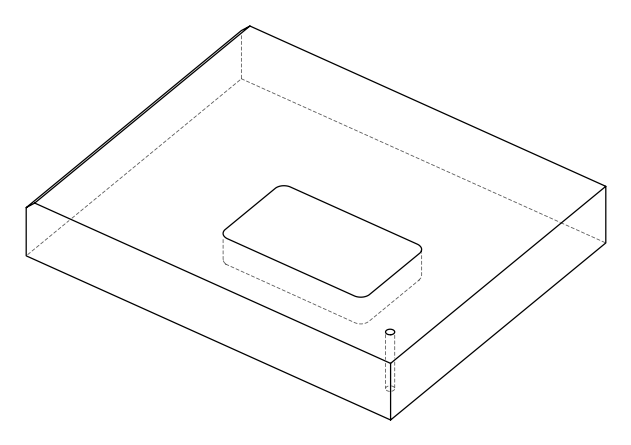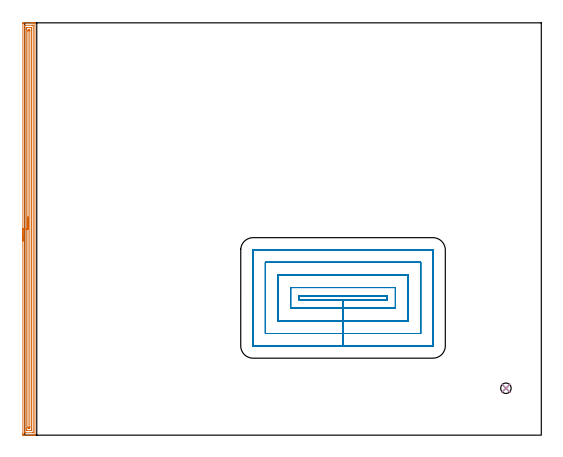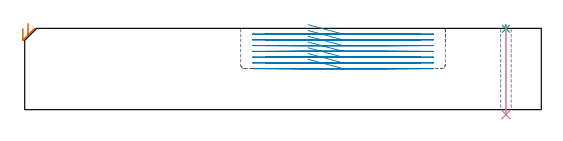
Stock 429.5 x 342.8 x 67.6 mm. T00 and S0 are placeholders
(PLAN: 4 operations, 3 tool changes, 33.8 min)
(1 AREA_MILL | FG_CHAMFER_SURFACE | UGT0205_001 | 11.19 min | 17134 mm3)
(2 MILL_RECTANGULAR_POCKET | POCKET_RECTANGULAR_STRAIGHT | UGT0201_095 | Follow Part, ap 5, ae 75% | 22.3 min | 566733 mm3)
(3 SPOT_DRILL | STEP1HOLE | NXT0321_9005460120000 | 0.03 min | 25 mm3)
(4 DRILL_THROUGH_HOLE_INTO_CENTER | STEP1HOLE | UGT0301_203 | 0.3 min | 3973 mm3)
(TOOL UGT0205_001 | Chamfer Mill 20 x 3 x 45 deg. | D20 FL50 Z2)
(TOOL UGT0201_095 | End mill 20 mm | D20 R3 FL38 Z4)
(TOOL NXT0321_9005460120000 | NC Spot Drill, 142deg, 12mm, Carbide, Uncoated | D12 PA142 FL30 Z2)
(TOOL UGT0301_203 | Twist Drill 8.7 mm | D8.7 PA118 FL80 Z2)
(OP 1 AREA_MILL)
G17 G21 G94 G90
T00 M6
G54
G17 G0 G90 X-1.5 Y161.4 S1061 M3
G43 Z77.6 H0
Z67.6
G94 G1 Y161.438 Z66.728 F250.
Y161.552 Z65.864
Y161.741 Z65.012
Y162.003 Z64.18
Y162.337 Z63.374
Y162.74 Z62.6
Y163.208 Z61.864
Y163.74 Z61.172
Y164.329 Z60.529
Y164.972 Z59.94
Y165.664 Z59.408
Y166.4 Z58.94
Y167.174 Z58.537
Y167.98 Z58.203
Y168.812 Z57.941
Y169.664 Z57.752
Y170.528 Z57.638
Y171.4 Z57.6
Y342.172
X-1.497 Y342.51 Z57.602
X-1.492 Y342.79 Z57.606
X-1.209 Y342.8 Z57.889
X5.278 Z64.373
X6.695 Z65.791
X7.056 Z66.151
X7.777 Z66.877
X8.049 Z67.149
X8.457 Y342.793 Z67.548
X8.497 Y342.79 Z67.588
X8.5 Y342.619 Z67.6
Y0.181
X8.497 Y0.01 Z67.588
X8.457 Y0.007 Z67.548
X8.049 Y0. Z67.149
X7.777 Z66.876
X7.056 Z66.151
X5.806 Z64.903
X4.389 Z63.484
X-0.944 Y0.001 Z58.153
X-1.183 Y0.003 Z57.914
X-1.492 Y0.008 Z57.606
X-1.494 Y0.075 Z57.603
X-1.499 Y0.628 Z57.601
X-1.5 Y1.187 Z57.6
Y171.4
X-0.086 Z59.014
X-0.085 Y340.383 Z59.015
X-0.084 Y340.412 Z59.016
X-0.056 Y340.79 Z59.044
X0.42 Y340.799 Z59.52
X6.167 Y340.8 Z65.267
X6.643 Y340.799 Z65.743
X7.056 Y340.79 Z66.156
X7.084 Y340.383 Z66.184
X7.085 Y340.354 Z66.185
Y2.417
X7.084 Y2.388 Z66.184
X7.056 Y2.01 Z66.156
X6.58 Y2.001 Z65.68
X0.833 Y2. Z59.933
X0.357 Y2.001 Z59.457
X-0.056 Y2.01 Z59.044
X-0.084 Y2.417 Z59.016
X-0.085 Y2.447 Z59.015
X-0.086 Y171.4 Z59.014
X1.328 Z60.428
X1.329 Y337.701 Z60.429
X1.33 Y338.096 Z60.43
X1.333 Y338.595 Z60.433
X1.336 Y338.784 Z60.436
X1.524 Y338.795 Z60.624
X1.722 Y338.798 Z60.822
X2.408 Y338.8 Z61.508
X5.074 Z64.174
X5.278 Y338.799 Z64.378
X5.481 Y338.797 Z64.581
X5.617 Y338.793 Z64.717
X5.661 Y338.79 Z64.761
X5.665 Y338.773 Z64.765
X5.668 Y338.727 Z64.768
X5.67 Y338.595 Z64.77
X5.671 Y338.199 Z64.771
X5.672 Y337.701 Z64.772
X5.671 Y5.099 Z64.771
X5.67 Y4.704 Z64.77
X5.667 Y4.205 Z64.767
X5.664 Y4.016 Z64.764
X5.476 Y4.005 Z64.576
X5.278 Y4.002 Z64.378
X4.592 Y4. Z63.692
X1.926 Z61.026
X1.722 Y4.001 Z60.822
X1.519 Y4.003 Z60.619
X1.383 Y4.007 Z60.483
X1.339 Y4.01 Z60.439
X1.335 Y4.027 Z60.435
X1.332 Y4.073 Z60.432
X1.33 Y4.205 Z60.43
X1.329 Y4.601 Z60.429
X1.328 Y5.099 Z60.428
Y171.4
X2.743 Z61.843
Y335.913
X2.747 Y336.67 Z61.847
X2.749 Y336.775 Z61.849
X2.839 Y336.79 Z61.939
X3.059 Y336.795 Z62.159
X3.507 Y336.8 Z62.607
X3.943 Y336.795 Z63.043
X4.161 Y336.79 Z63.261
X4.251 Y336.778 Z63.351
X4.252 Y336.707 Z63.352
X4.257 Y336.046 Z63.357
Y6.887
X4.253 Y6.13 Z63.353
X4.251 Y6.025 Z63.351
X4.161 Y6.01 Z63.261
X3.941 Y6.006 Z63.041
X3.493 Y6. Z62.593
X3.057 Y6.005 Z62.157
X2.839 Y6.01 Z61.939
X2.749 Y6.022 Z61.849
X2.748 Y6.093 Z61.848
X2.743 Y6.754 Z61.843
Y171.4
Y172.272 Z61.881
Y173.136 Z61.995
Y173.988 Z62.183
Y174.82 Z62.446
Y175.626 Z62.78
Y176.4 Z63.182
Y177.136 Z63.651
Y177.828 Z64.182
Y178.471 Z64.772
Y179.06 Z65.415
Y179.592 Z66.107
Y180.06 Z66.843
Y180.463 Z67.616
Y180.797 Z68.422
Y181.059 Z69.254
Y181.248 Z70.106
Y181.362 Z70.971
Y181.4 Z71.843
G0 Z77.6
M5
M2
(OP 2 MILL_RECTANGULAR_POCKET)
G17 G21 G94 G90
T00 M6
G54
G17 G0 G90 X235.593 Y112.5 S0 M3
G43 Z77.6 H0
Z70.6
G94 G1 X264.65 Z62.814 F250.
X301.2 F500.
Y115.7
X228.1
Y112.5
X264.65
Y105.5
X308.2
Y122.7
X221.1
Y105.5
X264.65
Y95.
X318.7
Y133.2
X210.6
Y95.
X264.65
Y84.5
X329.2
Y143.7
X200.1
Y84.5
X264.65
Y74.
X339.4
G3 X339.7 Y74.3 R0.3
G1 Y153.9
G3 X339.4 Y154.2 R0.3
G1 X189.9
G3 X189.6 Y153.9 R0.3
G1 Y74.3
G3 X189.9 Y74. R0.3
G1 X264.65
X265.65
G0 X235.593 Y112.5 Z65.814
G1 X264.65 Z58.028 F250.
X301.2 F500.
Y115.7
X228.1
Y112.5
X264.65
Y105.5
X308.2
Y122.7
X221.1
Y105.5
X264.65
Y95.
X318.7
Y133.2
X210.6
Y95.
X264.65
Y84.5
X329.2
Y143.7
X200.1
Y84.5
X264.65
Y74.
X339.4
G3 X339.7 Y74.3 R0.3
G1 Y153.9
G3 X339.4 Y154.2 R0.3
G1 X189.9
G3 X189.6 Y153.9 R0.3
G1 Y74.3
G3 X189.9 Y74. R0.3
G1 X264.65
X265.65
G0 X235.593 Y112.5 Z61.028
G1 X264.65 Z53.243 F250.
X301.2 F500.
Y115.7
X228.1
Y112.5
X264.65
Y105.5
X308.2
Y122.7
X221.1
Y105.5
X264.65
Y95.
X318.7
Y133.2
X210.6
Y95.
X264.65
Y84.5
X329.2
Y143.7
X200.1
Y84.5
X264.65
Y74.
X339.4
G3 X339.7 Y74.3 R0.3
G1 Y153.9
G3 X339.4 Y154.2 R0.3
G1 X189.9
G3 X189.6 Y153.9 R0.3
G1 Y74.3
G3 X189.9 Y74. R0.3
G1 X264.65
X265.65
G0 X235.593 Y112.5 Z56.243
G1 X264.65 Z48.457 F250.
X301.2 F500.
Y115.7
X228.1
Y112.5
X264.65
Y105.5
X308.2
Y122.7
X221.1
Y105.5
X264.65
Y95.
X318.7
Y133.2
X210.6
Y95.
X264.65
Y84.5
X329.2
Y143.7
X200.1
Y84.5
X264.65
Y74.
X339.4
G3 X339.7 Y74.3 R0.3
G1 Y153.9
G3 X339.4 Y154.2 R0.3
G1 X189.9
G3 X189.6 Y153.9 R0.3
G1 Y74.3
G3 X189.9 Y74. R0.3
G1 X264.65
X265.65
G0 X235.593 Y112.5 Z51.457
G1 X264.65 Z43.671 F250.
X301.2 F500.
Y115.7
X228.1
Y112.5
X264.65
Y105.5
X308.2
Y122.7
X221.1
Y105.5
X264.65
Y95.
X318.7
Y133.2
X210.6
Y95.
X264.65
Y84.5
X329.2
Y143.7
X200.1
Y84.5
X264.65
Y74.
X339.4
G3 X339.7 Y74.3 R0.3
G1 Y153.9
G3 X339.4 Y154.2 R0.3
G1 X189.9
G3 X189.6 Y153.9 R0.3
G1 Y74.3
G3 X189.9 Y74. R0.3
G1 X264.65
X265.65
G0 X235.593 Y112.5 Z46.671
G1 X264.65 Z38.886 F250.
X301.2 F500.
Y115.7
X228.1
Y112.5
X264.65
Y105.5
X308.2
Y122.7
X221.1
Y105.5
X264.65
Y95.
X318.7
Y133.2
X210.6
Y95.
X264.65
Y84.5
X329.2
Y143.7
X200.1
Y84.5
X264.65
Y74.
X339.4
G3 X339.7 Y74.3 R0.3
G1 Y153.9
G3 X339.4 Y154.2 R0.3
G1 X189.9
G3 X189.6 Y153.9 R0.3
G1 Y74.3
G3 X189.9 Y74. R0.3
G1 X264.65
X265.65
G0 X235.593 Y112.5 Z41.886
G1 X264.65 Z34.1 F250.
X301.2 F500.
Y115.7
X228.1
Y112.5
X264.65
Y105.5
X308.2
Y122.7
X221.1
Y105.5
X264.65
Y95.
X318.7
Y133.2
X210.6
Y95.
X264.65
Y84.5
X329.2
Y143.7
X200.1
Y84.5
X264.65
Y74.
X339.4
G3 X339.7 Y74.3 R0.3
G1 Y153.9
G3 X339.4 Y154.2 R0.3
G1 X189.9
G3 X189.6 Y153.9 R0.3
G1 Y74.3
G3 X189.9 Y74. R0.3
G1 X264.65
X265.65
G0 Z77.6
M5
M2
(OP 3 SPOT_DRILL)
G17 G21 G94 G90
T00 M6
G54
G17 G0 G90 X400.1 Y39. S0 M3
G43 Z77.6 H0
G94 G81 G98 Z67.226 F250. R70.6
G80
M5
M2
(OP 4 DRILL_THROUGH_HOLE_INTO_CENTER)
G17 G21 G94 G90
T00 M6
G54
G17 G0 G90 X400.1 Y39. S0 M3
G43 Z77.6 H0
G94 G73 G98 Z-4.114 F250. Q7.968 R69.6
G80
M5
M2
